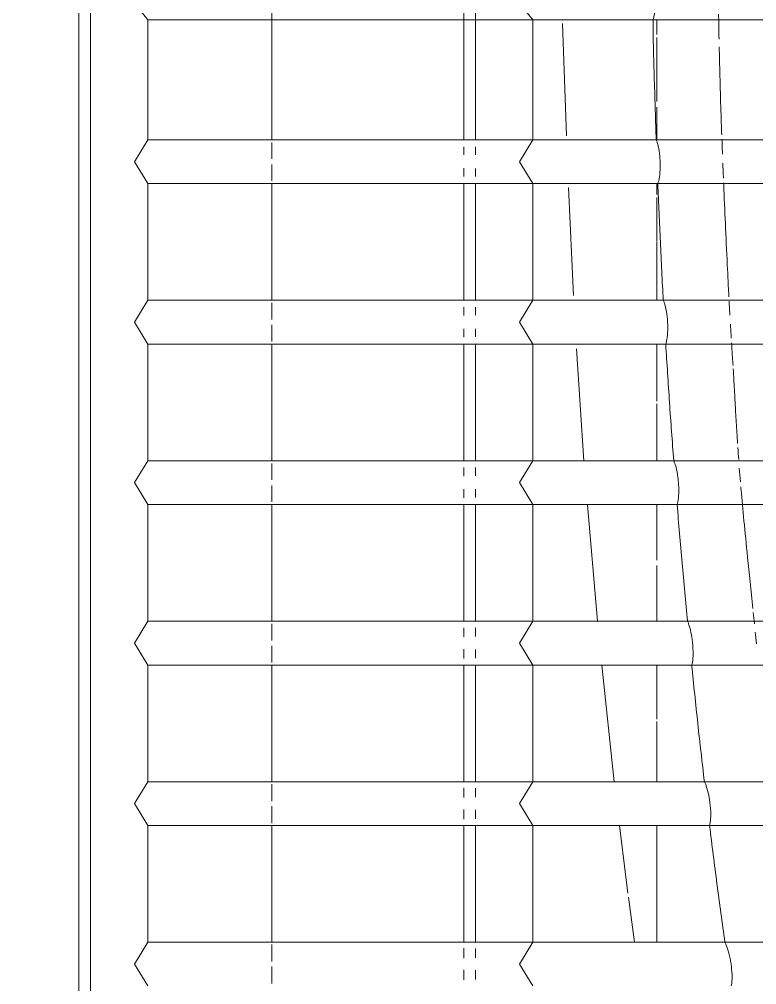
# Model space of a CAD drawing. Header units: millimetres. Extents: x -4000 to 187956, y -58990 to 162485.
# Drawn here: x 3435.7 to 3588.9, y 81072.8 to 81273.4 of the extents above; entities that cross this region are included whole.
import ezdxf

# ---------------------------------------------------------------- set-up
doc = ezdxf.new("R2010")
doc.units = ezdxf.units.MM
for name, color, linetype, lineweight in [('A-FLOR', 192, 'Continuous', 13), ('A-FLOR-PATT', 8, 'Continuous', 13), ('P-SANR-FIXT', 6, 'Continuous', 9)]:
    doc.layers.add(name, color=color, linetype=linetype, lineweight=lineweight)

# ---------------------------------------------------------------- blocks, each defined once
blk = doc.blocks.new('WCPan-SquattingPan-Vitra-ArkitektSeries-5952 - CMPX502N-V809-0_000')
at = {"layer": 'P-SANR-FIXT', "color": 252}
for p, q in [((-252.96, 212.38), (-252.96, -390.25)), ((-212.88, 38.12), (-212.88, 199.94)), ((-212.88, 34.16), (-212.88, 37.56)), ((-212.88, 29.59), (-212.88, 33)), ((-212.88, 4.77), (-212.88, 29.03)), ((-212.88, 0.8), (-212.88, 4.22)), ((-212.88, -3.77), (-212.88, -0.35)), ((-212.88, -28.59), (-212.88, -4.33)), ((-212.88, -32.57), (-212.88, -29.13)), ((-212.88, -37.13), (-212.88, -33.69)), ((-212.88, -61.94), (-212.88, -37.68)), ((-212.88, -65.93), (-212.88, -62.47)), ((-212.88, -70.5), (-212.88, -67.03)), ((-212.88, -95.3), (-212.88, -71.04)), ((-212.88, -99.3), (-212.88, -95.8)), ((-212.88, -103.87), (-212.88, -100.36)), ((-212.88, -128.65), (-212.88, -104.39)), ((-212.88, -132.68), (-212.88, -129.14)), ((-212.88, -137.24), (-212.88, -133.7))]:
    blk.add_line(p, q, dxfattribs=at)
at = {"layer": 'P-SANR-FIXT', "color": 250}
for p, q in [((-238.61, 63.05), (-250.56, 77.95)), ((-250.56, 77.95), (-250.56, -314.32)), ((-133.65, 63.05), (-238.61, 63.05)), ((-238.61, 63.05), (-238.61, 38.12)), ((-133, 38.12), (-238.61, 38.12)), ((-238.61, 29.03), (-132.67, 29.03)), ((-238.61, 29.03), (-238.61, 4.77)), ((-131.54, 4.77), (-238.61, 4.77)), ((-238.61, -4.33), (-131.02, -4.33)), ((-238.61, -4.33), (-238.61, -28.59)), ((-129.37, -28.59), (-238.61, -28.59)), ((-238.61, -37.68), (-128.66, -37.68)), ((-238.61, -37.68), (-238.61, -61.94)), ((-126.53, -61.94), (-238.61, -61.94)), ((-238.61, -71.04), (-125.64, -71.04)), ((-238.61, -71.04), (-238.61, -95.3)), ((-123, -95.3), (-238.61, -95.3)), ((-238.61, -104.39), (-121.92, -104.39)), ((-238.61, -104.39), (-238.61, -128.65)), ((-118.74, -128.65), (-238.61, -128.65))]:
    blk.add_line(p, q, dxfattribs=at)
at = {"layer": 'P-SANR-FIXT', "color": 253}
for p, q in [((-151.68, 38.96), (-152.5, 62.32)), ((-150.2, 5.76), (-151.24, 28.18)), ((-148.01, -28.61), (-149.57, -5.33)), ((-145.19, -61.94), (-147.31, -37.71)), ((-141.71, -95.3), (-144.31, -71.03)), ((-138.87, -118.43), (-140.63, -104.4)), ((-137.5, -128.65), (-138.76, -119.27))]:
    blk.add_line(p, q, dxfattribs=at)
at = {"layer": 'P-SANR-FIXT', "color": 250, "flags": 128}
for points in [[(-129.51, 77.95), (-132.07, 70.29), (-133.65, 63.06)], [(-238.61, 38.12), (-241.4, 33.57), (-238.61, 29.03)], [(-238.61, 4.77), (-241.4, 0.22), (-238.61, -4.33)], [(-238.61, -28.59), (-241.4, -33.13), (-238.61, -37.68)], [(-238.61, -61.94), (-241.4, -66.49), (-238.61, -71.04)], [(-238.61, -95.3), (-241.4, -99.84), (-238.61, -104.39)], [(-238.61, -128.65), (-241.4, -133.2), (-238.61, -137.74)]]:
    blk.add_lwpolyline(points, dxfattribs=at)
at = {"layer": 'P-SANR-FIXT', "color": 252}
for points, knots in [([(-119.95, 59.07), (-119.97, 60.08), (-120.01, 62.05), (-120.03, 63.53), (-120.04, 64.27)], [-0.37694065, -0.37694065, -0.37694065, -0.37694065, -0.36904762, -0.35939518, -0.35939518, -0.35939518, -0.35939518]), ([(-119.39, 39.19), (-119.45, 40.84), (-119.59, 45.13), (-119.79, 51.56), (-119.88, 55.68), (-119.92, 57.42)], [-0.4120257, -0.4120257, -0.4120257, -0.4120257, -0.4047619, -0.39285714, -0.38095238, -0.38095238, -0.38095238, -0.38095238]), ([(-132.28, 34.73), (-132.34, 35.47), (-132.49, 36.52), (-132.77, 37.58), (-132.92, 37.97), (-133, 38.12)], [0.6, 0.6, 0.6, 0.6, 0.8, 0.9, 1, 1, 1, 1]), ([(-119.24, 35.14), (-119.25, 35.43), (-119.29, 36.47), (-119.33, 37.51), (-119.35, 38.25)], [-0.417957144, -0.417957144, -0.417957144, -0.417957144, -0.416666667, -0.413409345, -0.413409345, -0.413409345, -0.413409345]), ([(-132.67, 29.03), (-132.53, 29.34), (-132.3, 30.29), (-132.17, 32.06), (-132.19, 33.21), (-132.2, 33.59)], [0, 0, 0, 0, 0.2, 0.4, 0.5, 0.5, 0.5, 0.5]), ([(-117.9, 5.46), (-117.92, 5.87), (-118.02, 7.77), (-118.26, 12.58), (-118.59, 19.7), (-118.85, 25.56), (-118.98, 28.72), (-119, 29.15)], [-0.45997852, -0.45997852, -0.45997852, -0.45997852, -0.45833333, -0.45238095, -0.44047619, -0.42857143, -0.42666938, -0.42666938, -0.42666938, -0.42666938]), ([(-131.02, -4.33), (-130.88, -4.01), (-130.67, -3.06), (-130.57, -0.94), (-130.71, 1.43), (-131, 3.17), (-131.29, 4.22), (-131.45, 4.61), (-131.54, 4.77)], [0, 0, 0, 0, 0.2, 0.4, 0.6, 0.8, 0.9, 1, 1, 1, 1]), ([(-117.69, 1.67), (-117.7, 1.85), (-117.75, 2.81), (-117.8, 3.77), (-117.85, 4.56)], [-0.464961336, -0.464961336, -0.464961336, -0.464961336, -0.464285714, -0.461173672, -0.461173672, -0.461173672, -0.461173672]), ([(-117.41, -3.12), (-117.42, -2.89), (-117.48, -1.9), (-117.54, -0.92), (-117.58, -0.17)], [-0.471134213, -0.471134213, -0.471134213, -0.471134213, -0.470238095, -0.467353629, -0.467353629, -0.467353629, -0.467353629]), ([(-117.05, -8.8), (-117.09, -8.26), (-117.17, -6.92), (-117.27, -5.33), (-117.33, -4.31), (-117.35, -4.09)], [-0.478297483, -0.478297483, -0.478297483, -0.478297483, -0.476190476, -0.473214286, -0.472355051, -0.472355051, -0.472355051, -0.472355051]), ([(-116.11, -25), (-116.12, -24.8), (-116.23, -23.09), (-116.42, -20.03), (-116.64, -15.92), (-116.84, -12.43), (-116.96, -10.23), (-117.01, -9.47)], [-0.50077706, -0.50077706, -0.50077706, -0.50077706, -0.5, -0.49404762, -0.48809524, -0.48214286, -0.47916667, -0.47916667, -0.47916667, -0.47916667]), ([(-128.39, -33.1), (-128.42, -32.72), (-128.54, -31.57), (-128.8, -30.18), (-129.12, -29.13), (-129.29, -28.74), (-129.37, -28.59)], [0.5, 0.5, 0.5, 0.5, 0.6, 0.8, 0.9, 1, 1, 1, 1]), ([(-112.93, -59.3), (-113.33, -55.47), (-114.32, -45.79), (-115.05, -38.32), (-115.41, -34.2), (-115.43, -33.97)], [-0.53075049, -0.53075049, -0.53075049, -0.53075049, -0.52380952, -0.51190476, -0.5112056, -0.5112056, -0.5112056, -0.5112056]), ([(-125.45, -66.45), (-125.49, -66.06), (-125.64, -64.92), (-125.92, -63.53), (-126.26, -62.49), (-126.44, -62.1), (-126.53, -61.94)], [0.5, 0.5, 0.5, 0.5, 0.6, 0.8, 0.9, 1, 1, 1, 1]), ([(-121.83, -99.79), (-121.88, -99.41), (-122.05, -98.26), (-122.36, -96.88), (-122.73, -95.84), (-122.91, -95.45), (-123, -95.3)], [0.5, 0.5, 0.5, 0.5, 0.6, 0.8, 0.9, 1, 1, 1, 1])]:
    blk.add_open_spline(points, degree=3, knots=knots, dxfattribs=at)
at = {"layer": 'P-SANR-FIXT', "color": 250}
blk.add_open_spline([(-133.65, 63.06), (-133.65, 61.03), (-133.61, 58.03), (-133.49, 53.87), (-133.37, 49.49), (-133.2, 44.17), (-133.07, 40.1), (-133, 38.12)], degree=3, knots=[0, 0, 0, 0, 0.25, 0.375, 0.5, 0.75, 1, 1, 1, 1], dxfattribs=at)
at = {"layer": 'P-SANR-FIXT', "color": 253}
blk.add_open_spline([(-132.2, 33.59), (-132.22, 33.97), (-132.24, 34.36), (-132.28, 34.73)], degree=3, dxfattribs=at)
at = {"layer": 'P-SANR-FIXT', "color": 252}
for points in [[(-119.04, 30.12), (-119.08, 31.16), (-119.12, 32.2), (-119.16, 33.24)], [(-115.87, -28.33), (-115.94, -27.46), (-116, -26.62), (-116.05, -25.81)], [(-115.51, -32.95), (-115.6, -31.96), (-115.67, -31.02), (-115.74, -30.11)], [(-128.66, -37.68), (-128.54, -37.37), (-128.35, -36.41), (-128.31, -34.99), (-128.33, -34.24)], [(-112.6, -62.47), (-112.69, -61.68), (-112.77, -60.9), (-112.85, -60.12)], [(-112.17, -66.62), (-112.26, -65.8), (-112.34, -64.99), (-112.43, -64.19)], [(-125.64, -71.04), (-125.52, -70.72), (-125.34, -69.76), (-125.33, -68.34), (-125.37, -67.59)], [(-121.92, -104.39), (-121.8, -104.07), (-121.65, -103.11), (-121.67, -101.68), (-121.72, -100.93)], [(-117.46, -133.14), (-117.52, -132.75), (-117.65, -131.99), (-117.89, -130.92), (-118.16, -129.97), (-118.45, -129.19), (-118.64, -128.81), (-118.74, -128.65)], [(-117.44, -137.74), (-117.33, -137.43), (-117.2, -136.46), (-117.25, -135.03), (-117.33, -134.28)]]:
    blk.add_open_spline(points, degree=3, dxfattribs=at)
at = {"layer": 'P-SANR-FIXT', "color": 250}
for points in [[(-132.67, 29.03), (-132.51, 24.99), (-132.16, 16.9), (-131.75, 8.81), (-131.54, 4.77)], [(-131.02, -4.33), (-130.78, -8.36), (-130.26, -16.46), (-129.68, -24.55), (-129.37, -28.59)], [(-128.33, -34.24), (-128.34, -33.87), (-128.36, -33.48), (-128.39, -33.1)], [(-128.66, -37.68), (-128.34, -41.67), (-127.65, -49.83), (-126.91, -57.92), (-126.53, -61.94)], [(-125.37, -67.59), (-125.39, -67.21), (-125.42, -66.83), (-125.45, -66.45)], [(-125.64, -71.04), (-125.23, -75.08), (-124.38, -83.17), (-123.47, -91.26), (-123, -95.3)], [(-121.72, -100.93), (-121.75, -100.56), (-121.79, -100.17), (-121.83, -99.79)], [(-121.92, -104.39), (-121.42, -108.44), (-120.4, -116.53), (-119.3, -124.61), (-118.74, -128.65)], [(-117.33, -134.28), (-117.36, -133.9), (-117.41, -133.52), (-117.46, -133.14)]]:
    blk.add_open_spline(points, degree=3, dxfattribs=at)
blk = doc.blocks.new('CMF2_NHAXUONG_A_rvt-1-0_000')
at = {"layer": 'A-FLOR-PATT', "lineweight": 9}
h = blk.add_hatch(dxfattribs=at)
h.set_pattern_fill('FP_26', color=252, style=0, pattern_type=2)
h.set_pattern_definition([(270, (159525.1, 137899.7), (600, 4e-14), []), (0, (159525.1, 137899.7), (0, 600), [])])
h.paths.add_polyline_path([(153350, 499.64), (154799.88, 499.64), (154799.88, 5749.54), (153550, 5749.54), (153550, 4899.28), (153349.79, 4899.28), (153349.99, 751.94)])
h.paths.add_polyline_path([(160850.16, 499.64), (165000, 499.64), (165000, 999.28), (165499.79, 999.28), (165499.79, 1749.49), (160850.16, 1749.49), (160850.16, 751.94)])
h.paths.add_polyline_path([(161612.4, 692.63), (161106.49, 692.63), (161106.49, 1295.25), (161612.4, 1295.25), (161612.4, 751.94)])
h.paths.add_polyline_path([(162656.18, 692.63), (162150.27, 692.63), (162150.27, 1295.25), (162656.18, 1295.25), (162656.18, 751.94)])
h.paths.add_polyline_path([(164268.71, 692.63), (164268.71, 1295.25), (164774.62, 1295.25), (164774.62, 692.63)])
h.paths.add_polyline_path([(163221.93, 692.63), (163221.93, 1295.25), (163727.84, 1295.25), (163727.84, 692.63)])
h.paths.add_polyline_path([(153537.16, 761.69), (153537.16, 1267.6), (154139.79, 1267.6), (154139.79, 761.69), (153612.16, 761.69)])
h.paths.add_polyline_path([(153537.16, 1846.69), (153537.16, 2352.6), (154139.79, 2352.6), (154139.79, 1846.69), (153612.16, 1846.69)])
h.paths.add_polyline_path([(154139.79, 2871.7), (153537.16, 2871.7), (153537.16, 3377.61), (154139.79, 3377.61), (154139.79, 2942)])
h.paths.add_polyline_path([(162682.15, 3699.39), (165499.79, 3699.39), (165499.79, 4949.58), (162649.89, 4949.58), (162649.89, 3699.39)])
h.paths.add_polyline_path([(154139.79, 3896.7), (153537.16, 3896.7), (153537.16, 4402.61), (154139.79, 4402.04), (154139.79, 3964.03)])
h.paths.add_polyline_path([(163957.63, 4154.6), (163821.93, 4154.6), (163821.93, 4757.22), (164327.84, 4757.22), (164327.84, 4154.6), (164099.33, 4154.6)])
h.paths.add_polyline_path([(164771.93, 4154.6), (164771.93, 4757.22), (165277.84, 4757.22), (165277.84, 4154.6), (164949.66, 4154.6)])
h.paths.add_polyline_path([(153895.61, 4921.7), (153737.16, 4921.7), (153737.16, 5427.61), (154339.79, 5427.61), (154339.79, 4921.7), (154179.05, 4921.7)])
h.paths.add_polyline_path([(78549.79, 5349.52), (80774.79, 5349.52), (80774.79, 6362.02), (78549.79, 6362.02), (78549.79, 5424.09)])
h.paths.add_polyline_path([(80974.79, 5349.52), (82224.79, 5349.52), (82224.79, 7249.52), (80974.79, 7249.52), (80974.79, 5424.09)])
h.paths.add_polyline_path([(80587.16, 5565.67), (79984.54, 5565.67), (79984.54, 6071.58), (80587.16, 6071.58), (80587.16, 5716.1)])
h.paths.add_polyline_path([(81335.71, 5565.67), (81163.49, 5565.67), (81163.49, 6071.58), (81766.12, 6071.58), (81766.12, 5565.67), (81619.15, 5565.67)])
h.paths.add_polyline_path([(81163.49, 6528.17), (81163.49, 7034.08), (81766.12, 7034.08), (81766.12, 6528.17), (81619.15, 6528.17)])
h.paths.add_polyline_path([(556.14, 15799.64), (4199.78, 15799.64), (4199.78, 17049.64), (499.79, 17049.64), (499.79, 15799.64)])
h.paths.add_polyline_path([(1621.83, 15990.17), (1621.83, 16592.79), (2127.74, 16592.79), (2127.74, 15990.17), (1689.88, 15990.17)])
h.paths.add_polyline_path([(2681.91, 15990.17), (2546.83, 15990.17), (2546.83, 16592.79), (3052.74, 16592.79), (3052.74, 15990.17), (2823.63, 15990.17)])
h.paths.add_polyline_path([(3673.95, 15990.17), (3471.83, 15990.17), (3471.83, 16592.79), (3977.74, 16592.79), (3977.74, 15990.17), (3815.66, 15990.17)])
h.paths.add_polyline_path([(4199.78, 18499.58), (4199.78, 19749.58), (499.79, 19749.58), (499.79, 18499.58), (3957.38, 18499.58)])
h.paths.add_polyline_path([(2546.83, 18954.69), (2546.83, 19557.32), (3052.74, 19557.32), (3052.74, 18954.69), (2823.63, 18954.69)])
h.paths.add_polyline_path([(1973.32, 18954.69), (1621.83, 18954.69), (1621.83, 19557.32), (2127.74, 19557.32), (2127.74, 18954.69)])
h.paths.add_polyline_path([(1202.74, 18954.69), (696.83, 18954.69), (696.83, 19557.32), (1202.74, 19557.32), (1202.74, 19148.52)])
h.paths.add_polyline_path([(1689.88, 19949.58), (4199.78, 19949.58), (4199.78, 21199.58), (499.79, 21199.58), (499.79, 19949.58), (1123.01, 19949.58)])
h.paths.add_polyline_path([(696.83, 20137.56), (696.83, 20740.19), (1202.74, 20740.19), (1202.74, 20137.56), (839.57, 20137.56)])
h.paths.add_polyline_path([(3471.83, 20137.56), (3471.83, 20740.19), (3977.74, 20740.19), (3977.74, 20137.56), (3673.95, 20137.56)])
h.paths.add_polyline_path([(2127.74, 20137.56), (1621.83, 20137.56), (1621.83, 20740.19), (2127.74, 20740.19), (2127.74, 20170.56)])
h.paths.add_polyline_path([(3052.74, 20137.56), (2546.83, 20137.56), (2546.83, 20740.19), (3052.74, 20740.19), (3052.74, 20170.56)])
h.paths.add_polyline_path([(163249.04, 76099.64), (165500.21, 76099.64), (165500.21, 77349.64), (161850.21, 77349.64), (161850.21, 76099.64), (162682.15, 76099.64)])
h.paths.add_polyline_path([(1689.88, 76099.64), (4149.79, 76099.64), (4149.79, 77349.64), (499.79, 77349.64), (499.79, 76099.64), (1123.01, 76099.64)])
h.paths.add_polyline_path([(2590.58, 76552.26), (2590.58, 77154.88), (3096.49, 77154.88), (3096.49, 76552.26), (2681.91, 76552.26)])
h.paths.add_polyline_path([(1831.6, 76552.26), (1653.08, 76552.26), (1653.08, 77154.88), (2158.99, 77154.88), (2158.99, 76552.26), (1973.32, 76552.26)])
h.paths.add_polyline_path([(715.58, 76552.26), (715.58, 77154.88), (1221.49, 77154.88), (1221.49, 76552.26), (839.57, 76552.26)])
h.paths.add_polyline_path([(3815.66, 76552.26), (3528.08, 76552.26), (3528.08, 77154.88), (4033.99, 77154.88), (4033.99, 76552.26), (3957.38, 76552.26)])
h.paths.add_polyline_path([(163957.63, 76557.26), (163881.01, 76557.26), (163881.01, 77159.88), (164386.92, 77159.88), (164386.92, 76557.26), (164099.33, 76557.26)])
h.paths.add_polyline_path([(165091.39, 76557.26), (164797.26, 76557.26), (164797.26, 77159.88), (165303.17, 77159.88), (165303.17, 76557.26), (165233.11, 76557.26)])
h.paths.add_polyline_path([(162257, 76557.26), (162047.26, 76557.26), (162047.26, 77159.88), (162553.17, 77159.88), (162553.17, 76557.26), (162398.7, 76557.26)])
h.paths.add_polyline_path([(162968.51, 76557.26), (162968.51, 77159.88), (163474.42, 77159.88), (163474.42, 76557.26), (163107.31, 76557.26)])
h.paths.add_polyline_path([(499.79, 77549.64), (4149.79, 77549.64), (4149.79, 78799.69), (499.79, 78799.69), (499.79, 77842.41)])
h.paths.add_polyline_path([(165500.21, 77549.64), (165500.21, 78799.64), (161850.21, 78799.64), (161850.21, 77549.64), (164949.66, 77549.64)])
h.paths.add_polyline_path([(715.58, 77737.63), (715.58, 78340.25), (1221.49, 78340.25), (1221.49, 77737.63), (839.57, 77737.63)])
h.paths.add_polyline_path([(1653.08, 77737.63), (1653.08, 78340.25), (2158.99, 78340.25), (2158.99, 77737.63), (1689.88, 77737.63)])
h.paths.add_polyline_path([(2590.58, 77737.63), (2590.58, 78340.25), (3096.49, 78340.25), (3096.49, 77737.63), (2681.91, 77737.63)])
h.paths.add_polyline_path([(165233.11, 77742.62), (164778.51, 77742.62), (164778.51, 78345.25), (165284.42, 78345.25), (165284.42, 77742.62)])
h.paths.add_polyline_path([(162903.51, 77742.62), (162903.51, 78345.25), (163409.42, 78345.25), (163409.42, 77742.62), (162965.59, 77742.62)])
h.paths.add_polyline_path([(164346.92, 77742.62), (163841.01, 77742.62), (163841.01, 78345.25), (164346.92, 78345.25), (164346.92, 77842.41)])
h.paths.add_polyline_path([(161850.21, 80349.64), (165500.21, 80349.64), (165499.79, 81099.2), (165000, 81099.2), (165000, 81599.64), (161850.21, 81599.64), (161850.21, 80762.51)])
h.paths.add_polyline_path([(4149.79, 80349.64), (4149.79, 81599.55), (1000, 81599.55), (1000, 81099.2), (499.79, 81099.2), (500, 80350.4), (3957.38, 80349.68)])
h.paths.add_polyline_path([(163107.31, 80794.78), (162972.26, 80794.78), (162972.26, 81397.4), (163478.17, 81397.4), (163478.17, 80794.78), (163249.04, 80794.78)])
h.paths.add_polyline_path([(164398.17, 80794.78), (163892.26, 80794.78), (163892.26, 81397.4), (164398.17, 81397.4), (164398.17, 81054.52)])
h.paths.add_polyline_path([(162556.92, 80806.9), (162051.01, 80806.9), (162051.01, 81409.52), (162556.92, 81409.52), (162556.92, 80908.51)])
h.paths.add_polyline_path([(2965.35, 80820.03), (2515.58, 80820.03), (2515.58, 81422.65), (3021.49, 81422.65), (3021.49, 80820.03)])
h.paths.add_polyline_path([(1973.32, 80820.03), (1595.58, 80820.03), (1595.58, 81422.65), (2101.49, 81422.65), (2101.49, 80820.03)])
h.paths.add_polyline_path([(3448.08, 80820.03), (3448.08, 81422.65), (3953.99, 81422.65), (3953.99, 80820.03), (3532.22, 80820.03)])
h.paths.add_polyline_path([(85450, 134849.41), (87450, 134849.41), (87450, 135849.41), (85450, 135849.41), (85450, 135076.24)])
h.paths.add_polyline_path([(83319.78, 134849.41), (85250, 134849.41), (85250, 135849.41), (83250, 135849.41), (83250, 134849.41)])
h.paths.add_polyline_path([(85020.39, 135046.45), (84644.32, 135046.45), (84644.32, 135552.36), (85246.95, 135552.36), (85246.95, 135046.45)])
h.paths.add_polyline_path([(85862.19, 135048.95), (85862.19, 135554.86), (86464.82, 135554.86), (86464.82, 135048.95), (86154.14, 135048.95)])
h.paths.add_polyline_path([(11893.62, 135099.65), (12449.79, 135099.65), (12449.79, 140699.64), (11199.68, 140699.64), (11199.68, 135099.65), (11326.75, 135099.65)])
h.paths.add_polyline_path([(153549.79, 135099.75), (154799.68, 135099.75), (154799.68, 140699.64), (153549.79, 140699.64), (153549.79, 136244.28)])
h.paths.add_polyline_path([(11659.54, 135313.72), (11659.54, 135819.63), (12262.16, 135819.63), (12262.16, 135313.72), (11893.62, 135313.72)])
h.paths.add_polyline_path([(153895.61, 135313.72), (153742.07, 135313.72), (153742.07, 135819.63), (154344.69, 135819.63), (154344.69, 135313.72), (154037.33, 135313.72)])
h.paths.add_polyline_path([(163815.91, 135999.54), (165500.12, 135999.54), (165500.12, 137249.82), (162649.79, 137249.82), (162649.79, 135999.54)])
h.paths.add_polyline_path([(2823.63, 135999.54), (3349.79, 135999.54), (3349.79, 137249.81), (499.88, 137249.81), (499.88, 135999.54), (1689.88, 135999.54)])
h.paths.add_polyline_path([(1671.83, 136187.79), (1671.83, 136790.41), (2177.74, 136790.41), (2177.74, 136187.79), (1689.88, 136187.79)])
h.paths.add_polyline_path([(721.83, 136187.79), (721.83, 136790.41), (1227.74, 136790.41), (1227.74, 136187.79)])
h.paths.add_polyline_path([(164771.83, 136192.96), (164771.83, 136795.59), (165277.74, 136795.59), (165277.74, 136192.96), (164949.66, 136192.96)])
h.paths.add_polyline_path([(163821.83, 136192.96), (163821.83, 136795.59), (164327.74, 136795.59), (164327.74, 136192.96)])
h.paths.add_polyline_path([(12177.05, 136247.06), (11659.54, 136247.06), (11659.54, 136752.97), (12262.16, 136752.97), (12262.16, 136247.06)])
h.paths.add_polyline_path([(154037.33, 136247.06), (153742.07, 136247.06), (153742.07, 136752.97), (154344.69, 136752.97), (154344.69, 136247.06), (154179.05, 136247.06)])
h.paths.add_polyline_path([(12177.05, 137180.39), (11659.54, 137180.39), (11659.54, 137686.3), (12262.16, 137686.3), (12262.16, 137180.39)])
h.paths.add_polyline_path([(154179.05, 137180.39), (153742.07, 137180.39), (153742.07, 137686.3), (154344.69, 137686.3), (154344.69, 137180.39)])
h.paths.add_polyline_path([(12262.16, 138113.72), (11659.54, 138113.72), (11659.54, 138619.63), (12262.16, 138619.63), (12262.16, 138288.34)])
h.paths.add_polyline_path([(154344.69, 138113.72), (153742.07, 138113.72), (153742.07, 138619.63), (154344.69, 138619.63), (154344.69, 138142.34)])
h.paths.add_polyline_path([(12262.16, 139047.05), (11659.54, 139047.05), (11659.54, 139552.96), (12262.16, 139552.96), (12262.16, 139164.37)])
h.paths.add_polyline_path([(154179.05, 139047.05), (153742.07, 139047.05), (153742.07, 139552.96), (154344.69, 139552.96), (154344.69, 139047.05)])
h.paths.add_polyline_path([(165500.37, 139449.5), (165500.37, 140699.66), (161049.79, 140699.66), (161049.79, 139449.5), (164949.66, 139449.5)])
h.paths.add_polyline_path([(499.79, 139449.73), (4949.79, 139449.74), (4949.79, 139699.28), (4900, 139699.28), (4900, 140699.64), (1000, 140699.64), (1000, 140199.28), (499.79, 140199.28)])
h.paths.add_polyline_path([(161690.13, 139909.76), (161331.63, 139909.76), (161331.63, 140512.38), (161837.54, 140512.38), (161837.54, 139909.76), (161831.85, 139909.76)])
h.paths.add_polyline_path([(163390.76, 139909.76), (163287.88, 139909.76), (163287.88, 140512.38), (163793.79, 140512.38), (163793.79, 139909.76), (163532.48, 139909.76)])
h.paths.add_polyline_path([(162812.75, 139909.76), (162306.83, 139909.76), (162306.83, 140512.38), (162812.75, 140512.38), (162812.75, 140040.4)])
h.paths.add_polyline_path([(164777.52, 139909.76), (164271.61, 139909.76), (164271.61, 140512.38), (164777.52, 140512.38), (164777.52, 140040.4)])
h.paths.add_polyline_path([(1727.96, 139915.76), (1222.05, 139915.76), (1222.05, 140518.38), (1727.96, 140518.38), (1727.96, 140040.4)])
h.paths.add_polyline_path([(3181.83, 139915.76), (3181.83, 140518.38), (3687.74, 140518.38), (3687.74, 139915.76), (3248.79, 139915.76)])
h.paths.add_polyline_path([(2398.48, 139915.76), (2171.83, 139915.76), (2171.83, 140518.38), (2677.74, 140518.38), (2677.74, 139915.76), (2540.2, 139915.76)])
h.paths.add_polyline_path([(4171.83, 139915.76), (4171.83, 140518.38), (4677.74, 140518.38), (4677.74, 139915.76), (4240.82, 139915.76)])
h.paths.add_polyline_path([(12262.16, 139980.38), (11659.54, 139980.38), (11659.54, 140486.29), (12262.16, 140486.29), (12262.16, 140040.4)])
h.paths.add_polyline_path([(154344.69, 139980.38), (153742.07, 139980.38), (153742.07, 140486.29), (154344.69, 140486.29), (154344.69, 140040.4)])
at = {"layer": 'A-FLOR', "color": 94, "lineweight": 15}
blk.add_line((3448.08, 80820.03), (3448.08, 81422.65), dxfattribs=at)
at = {"layer": 'A-FLOR', "color": 81, "lineweight": 15}
blk.add_line((3448.08, 81422.65), (3448.08, 80820.03), dxfattribs=at)
at = {"layer": 'P-SANR-FIXT', "color": 252}
for p, q in [((3528.08, 81422.65), (3528.08, 81248.4)), ((3530.48, 81288.22), (3530.48, 81248.4)), ((3568.15, 81248.4), (3568.15, 81249.77)), ((3528.08, 81246.96), (3528.08, 81245.25)), ((3530.48, 81246.91), (3530.48, 81245.3)), ((3528.08, 81242.47), (3528.08, 81240.75)), ((3530.48, 81242.42), (3530.48, 81240.8)), ((3528.08, 81239.3), (3528.08, 81215.04)), ((3530.48, 81239.3), (3530.48, 81215.04)), ((3528.08, 81213.63), (3528.08, 81211.88)), ((3530.48, 81213.58), (3530.48, 81211.93)), ((3528.08, 81209.14), (3528.08, 81207.37)), ((3530.48, 81209.09), (3530.48, 81207.43)), ((3528.08, 81205.95), (3528.08, 81181.69)), ((3530.48, 81205.95), (3530.48, 81181.69)), ((3528.08, 81180.31), (3528.08, 81178.5)), ((3530.48, 81180.26), (3530.48, 81178.55)), ((3528.08, 81175.81), (3528.08, 81173.99)), ((3530.48, 81175.77), (3530.48, 81174.05)), ((3528.08, 81172.59), (3528.08, 81148.33)), ((3530.48, 81172.59), (3530.48, 81148.33)), ((3528.08, 81146.99), (3528.08, 81145.11)), ((3530.48, 81146.94), (3530.48, 81145.16)), ((3528.08, 81142.5), (3528.08, 81140.61)), ((3530.48, 81142.45), (3530.48, 81140.66)), ((3528.08, 81139.24), (3528.08, 81114.98)), ((3530.48, 81139.24), (3530.48, 81114.98)), ((3528.08, 81113.68), (3528.08, 81111.72)), ((3530.48, 81113.63), (3530.48, 81111.77)), ((3528.08, 81109.19), (3528.08, 81107.21)), ((3530.48, 81109.14), (3530.48, 81107.26)), ((3528.08, 81105.88), (3528.08, 81081.62)), ((3530.48, 81105.88), (3530.48, 81081.62)), ((3528.08, 81080.38), (3528.08, 81078.33)), ((3530.48, 81080.33), (3530.48, 81078.37)), ((3528.08, 81075.88), (3528.08, 81073.82)), ((3530.48, 81075.84), (3530.48, 81073.86))]:
    blk.add_line(p, q, dxfattribs=at)
at = {"layer": 'P-SANR-FIXT', "color": 250}
for p, q in [((3542.43, 81273.33), (3530.48, 81288.22)), ((3647.39, 81273.33), (3542.43, 81273.33)), ((3542.43, 81273.33), (3542.43, 81248.4)), ((3648.04, 81248.4), (3542.43, 81248.4)), ((3542.43, 81239.3), (3648.37, 81239.3)), ((3542.43, 81239.3), (3542.43, 81215.04)), ((3649.5, 81215.04), (3542.43, 81215.04)), ((3542.43, 81205.95), (3650.02, 81205.95)), ((3542.43, 81205.95), (3542.43, 81181.69)), ((3651.66, 81181.69), (3542.43, 81181.69)), ((3542.43, 81172.59), (3652.37, 81172.59)), ((3542.43, 81172.59), (3542.43, 81148.33)), ((3654.51, 81148.33), (3542.43, 81148.33)), ((3542.43, 81139.24), (3655.4, 81139.24)), ((3542.43, 81139.24), (3542.43, 81114.98)), ((3658.03, 81114.98), (3542.43, 81114.98)), ((3542.43, 81105.88), (3659.12, 81105.88)), ((3542.43, 81105.88), (3542.43, 81081.62)), ((3662.3, 81081.62), (3542.43, 81081.62))]:
    blk.add_line(p, q, dxfattribs=at)
at = {"layer": 'P-SANR-FIXT', "color": 253}
for p, q in [((3568.15, 81270.28), (3568.15, 81273.33)), ((3568.15, 81256.37), (3568.15, 81269.68)), ((3568.15, 81249.77), (3568.15, 81255.19)), ((3568.15, 81237.01), (3568.15, 81239.3)), ((3568.15, 81227.26), (3568.15, 81236.37)), ((3568.15, 81215.04), (3568.15, 81227.09)), ((3568.15, 81194.11), (3568.15, 81205.95)), ((3568.15, 81181.69), (3568.15, 81193.52)), ((3568.15, 81161.03), (3568.15, 81172.59)), ((3568.15, 81148.33), (3568.15, 81159.89)), ((3568.15, 81128.01), (3568.15, 81139.24)), ((3568.15, 81114.98), (3568.15, 81127.52)), ((3568.15, 81081.62), (3568.15, 81105.88))]:
    blk.add_line(p, q, dxfattribs=at)
at = {"layer": 'P-SANR-FIXT', "color": 250, "flags": 128}
for points in [[(3542.43, 81248.4), (3539.63, 81243.85), (3542.43, 81239.3)], [(3542.43, 81215.04), (3539.63, 81210.49), (3542.43, 81205.95)], [(3542.43, 81181.69), (3539.63, 81177.14), (3542.43, 81172.59)], [(3542.43, 81148.33), (3539.63, 81143.79), (3542.43, 81139.24)], [(3542.43, 81114.98), (3539.63, 81110.43), (3542.43, 81105.88)], [(3542.43, 81081.62), (3539.63, 81077.08), (3542.43, 81072.53)]]:
    blk.add_lwpolyline(points, dxfattribs=at)
at = {"layer": 'P-SANR-FIXT', "color": 250, "lineweight": 9}
blk.add_blockref('WCPan-SquattingPan-Vitra-ArkitektSeries-5952 - CMPX502N-V809-0_000', (3701.04, 81210.27), dxfattribs=at)

msp = doc.modelspace()

# ---------------------------------------------------------------- block references
at = {"lineweight": 5}
msp.add_blockref('CMF2_NHAXUONG_A_rvt-1-0_000', (0, 0), dxfattribs=at)

doc.saveas('drawing.dxf')
